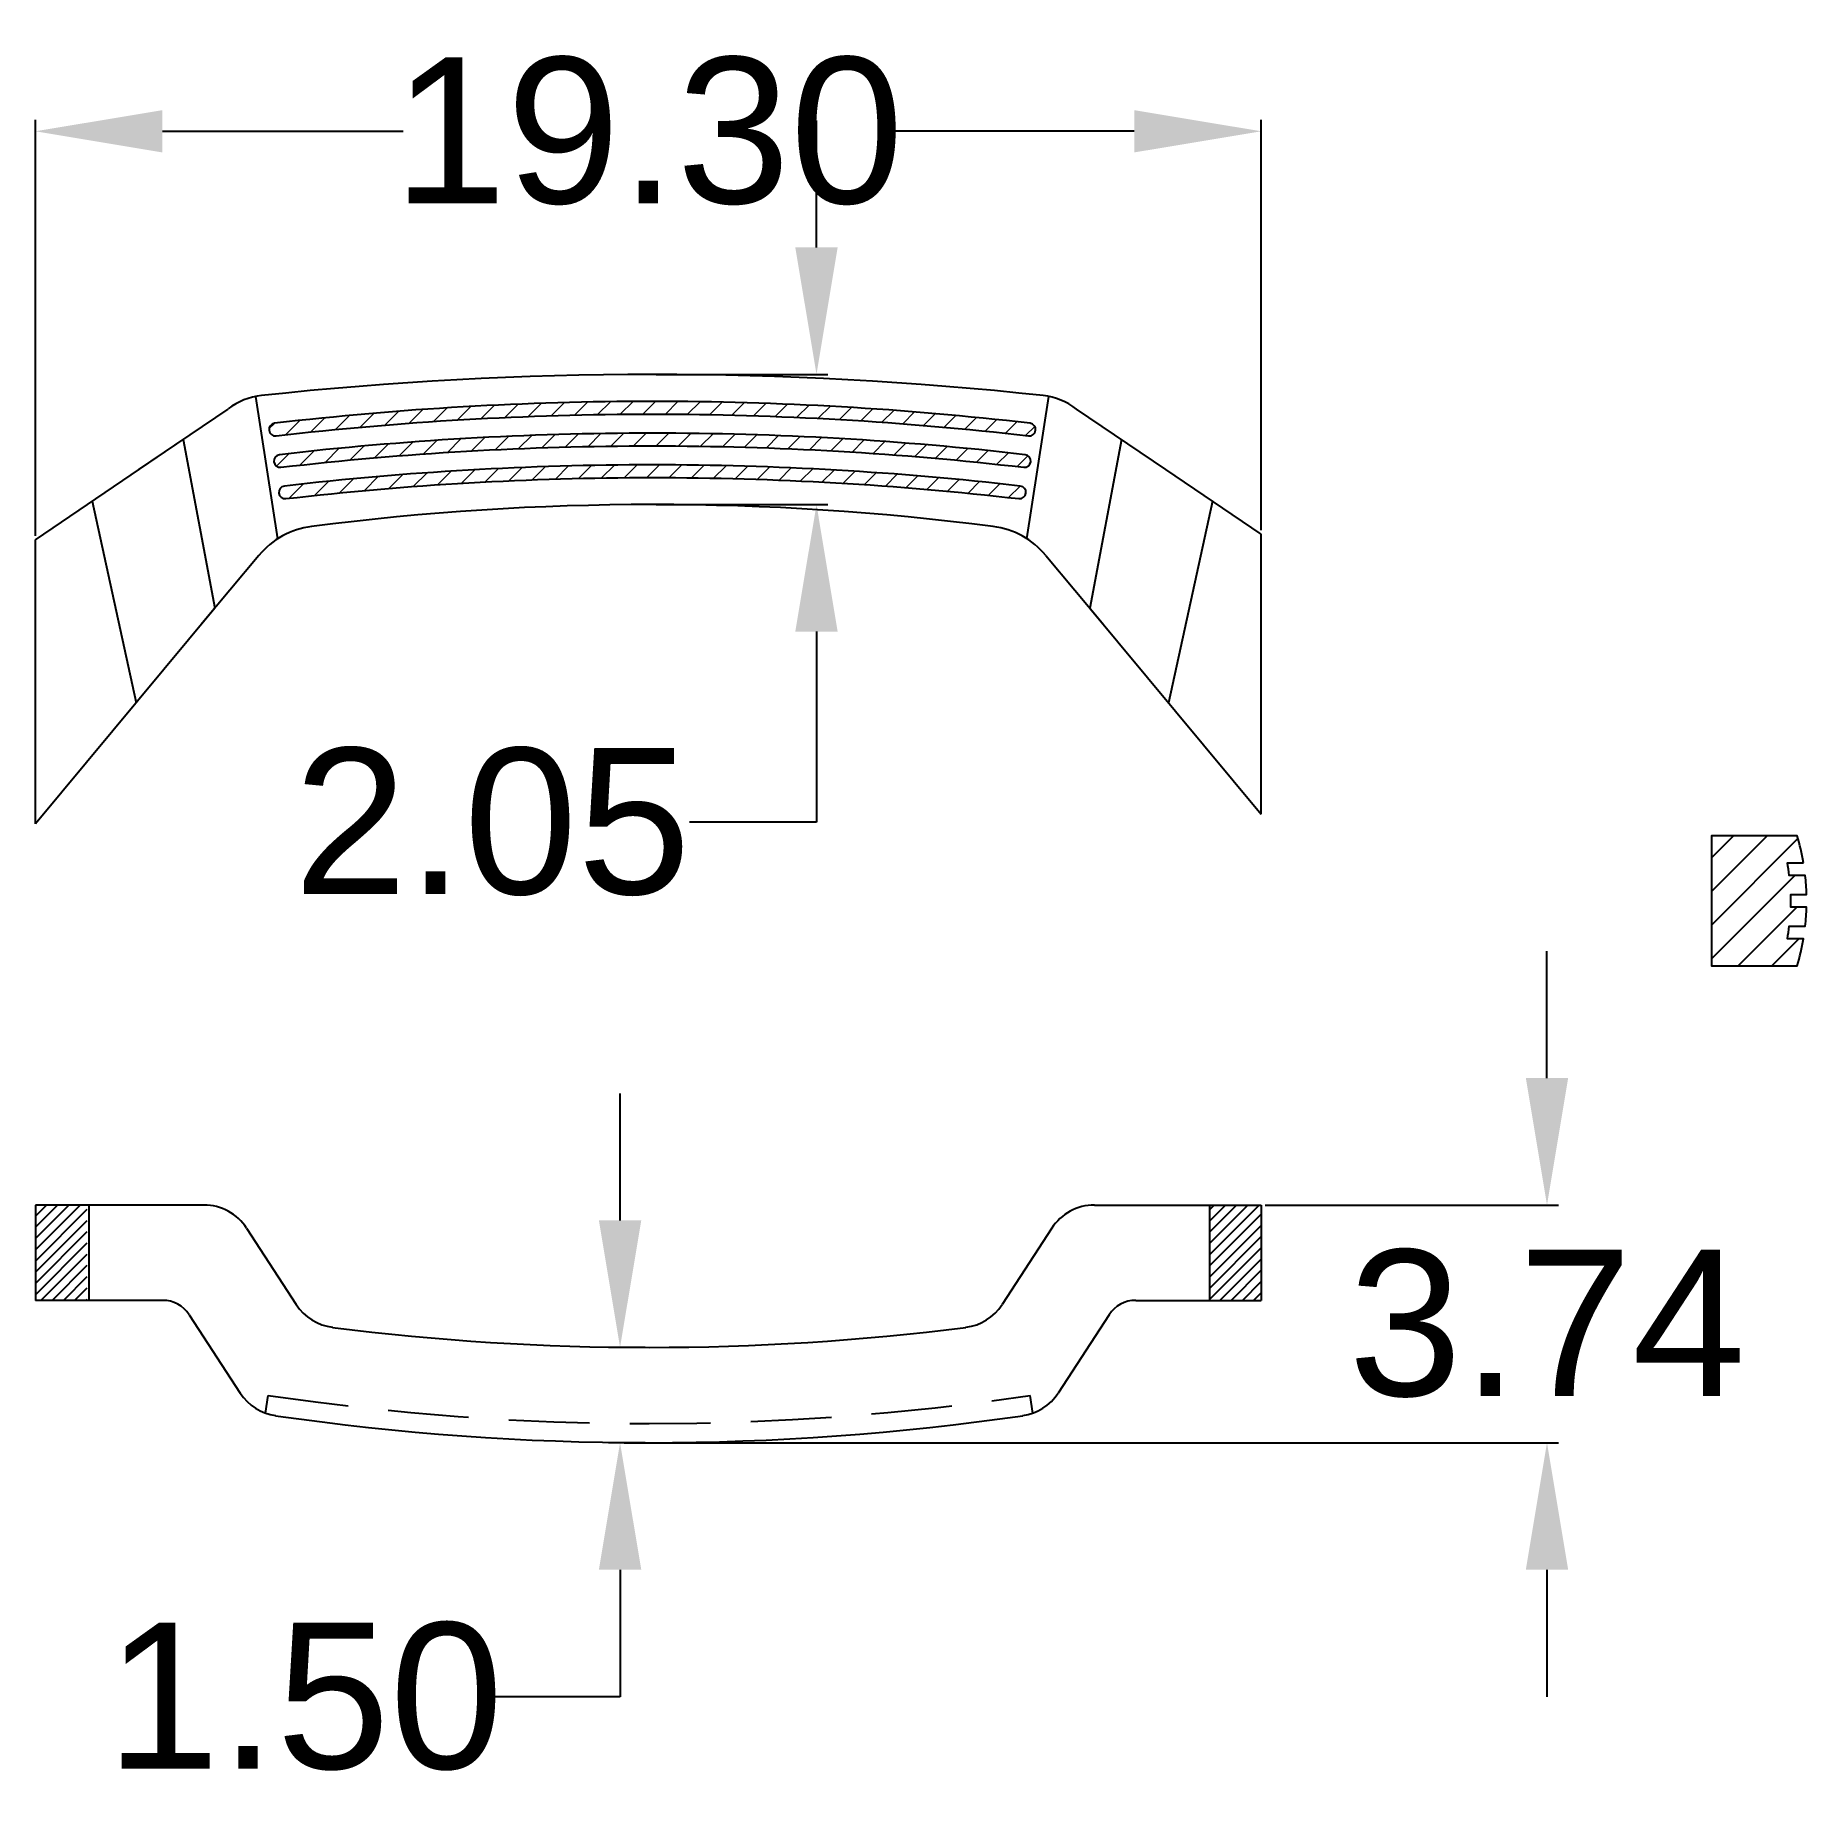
# Model space of a CAD drawing. Header units: millimetres. Extents: x 2689.7 to 2717.6, y 1633.8 to 1661.5.
import ezdxf

# ---------------------------------------------------------------- set-up
doc = ezdxf.new("R2010")
doc.units = ezdxf.units.MM
for name, pattern in [('HIDDEN', [9.525, 6.35, -3.175]), ('HIDDEN2', [0.1875, 0.125, -0.0625]), ('PHANTOM2', [1.25, 0.625, -0.125, 0.125, -0.125, 0.125, -0.125])]:
    doc.linetypes.add(name, pattern=pattern)
doc.layers.add('Hidden Line', color=1, linetype='HIDDEN2')
doc.layers.add('Section Line', color=6, linetype='PHANTOM2')
doc.styles.get("Standard").update_dxf_attribs({"font": 'arial.ttf'})
doc.dimstyles.new('Standard$0', dxfattribs={"dimtxt": 2.3, "dimasz": 2, "dimexe": 1, "dimexo": 1, "dimgap": 1, "dimtad": 0, "dimtih": 1, "dimtoh": 1, "dimdec": 1, "dimzin": 0, "dimdsep": 46, "dimtxsty": 'Standard', "dimcen": 0, "dimclrd": 4, "dimclre": 4, "dimclrt": 4, "dimadec": 1, "dimazin": 0, "dimtfac": 1, "dimtdec": 1, "dimtofl": 0, "dimtmove": 0, "dimatfit": 0, "dimfxl": 1, "dimtolj": 1, "dimtzin": 0, "dimarcsym": 0})
pattern_1 = [(45, (378.90765, 2979.32783), (-0.0883883476, 0.0883883476), [])]
pattern_2 = [(45, (206.10937, 2855.2008), (-0.176776695, 0.176776695), [])]

# ---------------------------------------------------------------- blocks, each defined once
blk = doc.blocks.new('*D6')
at = {"color": 0, "lineweight": -2, "transparency": 16777216}
for p, q in [((2689.701, 1653.576), (2689.701, 1660.125)), ((2709.001, 1653.662), (2709.001, 1660.125)), ((2691.701, 1659.945), (2695.493, 1659.945)), ((2707.001, 1659.945), (2703.21, 1659.945))]:
    blk.add_line(p, q, dxfattribs=at)
at = {"color": 0, "transparency": 16777216}
for points in [[(2691.701, 1660.278), (2691.701, 1659.612), (2689.701, 1659.945)], [(2707.001, 1660.278), (2707.001, 1659.612), (2709.001, 1659.945)]]:
    blk.add_solid(points, dxfattribs=at)
at = {"layer": 'Defpoints', "color": 0, "transparency": 16777216}
for p in [(2709.001, 1659.945), (2689.701, 1653.513), (2709.001, 1653.6)]:
    blk.add_point(p, dxfattribs=at)
at = {"color": 0, "lineweight": 9, "transparency": 16777216, "insert": (2699.351, 1659.945), "char_height": 2.3, "attachment_point": 5}
blk.add_mtext('\\A1;19.30', dxfattribs=at)
blk = doc.blocks.new('*D7')
at = {"color": 0, "lineweight": -2, "transparency": 16777216}
for p, q in [((2701.999, 1658.117), (2701.999, 1660.117)), ((2699.477, 1656.117), (2702.179, 1656.117)), ((2699.477, 1654.068), (2702.179, 1654.068)), ((2701.999, 1652.068), (2701.999, 1649.068)), ((2701.999, 1649.068), (2699.999, 1649.068))]:
    blk.add_line(p, q, dxfattribs=at)
at = {"color": 0, "transparency": 16777216}
for points in [[(2701.665, 1658.117), (2702.332, 1658.117), (2701.999, 1656.117)], [(2701.665, 1652.068), (2702.332, 1652.068), (2701.999, 1654.068)]]:
    blk.add_solid(points, dxfattribs=at)
at = {"layer": 'Defpoints', "color": 0, "transparency": 16777216}
for p in [(2699.415, 1656.117), (2699.415, 1654.068), (2701.999, 1654.068)]:
    blk.add_point(p, dxfattribs=at)
at = {"color": 0, "lineweight": 9, "transparency": 16777216, "insert": (2696.893, 1649.068), "char_height": 2.3, "attachment_point": 5}
blk.add_mtext('\\A1;2.05', dxfattribs=at)
blk = doc.blocks.new('*D8')
at = {"color": 0, "lineweight": -2, "transparency": 16777216}
for p, q in [((2698.906, 1642.797), (2698.906, 1644.797)), ((2699.302, 1640.797), (2698.726, 1640.797)), ((2699.302, 1639.297), (2698.726, 1639.297)), ((2698.906, 1637.297), (2698.906, 1635.297)), ((2698.906, 1635.297), (2696.906, 1635.297))]:
    blk.add_line(p, q, dxfattribs=at)
at = {"color": 0, "transparency": 16777216}
for points in [[(2698.573, 1642.797), (2699.24, 1642.797), (2698.906, 1640.797)], [(2698.573, 1637.297), (2699.24, 1637.297), (2698.906, 1639.297)]]:
    blk.add_solid(points, dxfattribs=at)
at = {"layer": 'Defpoints', "color": 0, "transparency": 16777216}
for p in [(2699.365, 1640.797), (2698.906, 1639.297), (2699.365, 1639.297)]:
    blk.add_point(p, dxfattribs=at)
at = {"color": 0, "lineweight": 9, "transparency": 16777216, "insert": (2693.941, 1635.297), "char_height": 2.3, "attachment_point": 5}
blk.add_mtext('\\A1;1.50', dxfattribs=at)
blk = doc.blocks.new('*D9')
at = {"color": 0, "lineweight": -2, "transparency": 16777216}
for p, q in [((2713.5, 1645.038), (2713.5, 1647.038)), ((2709.063, 1643.038), (2713.68, 1643.038)), ((2698.969, 1639.297), (2713.68, 1639.297)), ((2713.5, 1637.297), (2713.5, 1635.297))]:
    blk.add_line(p, q, dxfattribs=at)
at = {"color": 0, "transparency": 16777216}
for points in [[(2713.167, 1645.038), (2713.833, 1645.038), (2713.5, 1643.038)], [(2713.167, 1637.297), (2713.833, 1637.297), (2713.5, 1639.297)]]:
    blk.add_solid(points, dxfattribs=at)
at = {"layer": 'Defpoints', "color": 0, "transparency": 16777216}
for p in [(2709.001, 1643.038), (2713.5, 1643.038), (2698.906, 1639.297)]:
    blk.add_point(p, dxfattribs=at)
at = {"color": 0, "lineweight": 9, "transparency": 16777216, "insert": (2713.5, 1641.168), "char_height": 2.3, "attachment_point": 5}
blk.add_mtext('\\A1;3.74', dxfattribs=at)

msp = doc.modelspace()

# ---------------------------------------------------------------- hatches: boundary and pattern name
at = {"lineweight": 9}
h = msp.add_hatch(dxfattribs=at)
h.set_pattern_fill('ANSI31', color=1, scale=2, style=0)
h.set_pattern_definition(pattern_2)
h.paths.add_polyline_path([(2699.415, 1655.692, 0.028931), (2693.468, 1655.347, 1), (2693.491, 1655.149, -0.028931), (2699.415, 1655.492, -0.028931), (2705.338, 1655.149, 1), (2705.361, 1655.347, 0.028931)])
h = msp.add_hatch(dxfattribs=at)
h.set_pattern_fill('ANSI31', color=1, scale=2, style=0)
h.set_pattern_definition(pattern_2)
h.paths.add_polyline_path([(2699.415, 1655.192, 0.028837), (2693.544, 1654.853, 1), (2693.567, 1654.655, -0.028837), (2699.415, 1654.992, -0.028837), (2705.262, 1654.655, 1), (2705.285, 1654.853, 0.028837)])
h = msp.add_hatch(dxfattribs=at)
h.set_pattern_fill('ANSI31', color=1, scale=2, style=0)
h.set_pattern_definition(pattern_2)
h.paths.add_polyline_path([(2699.415, 1654.693, 0.028742), (2693.621, 1654.359, 1), (2693.644, 1654.161, -0.028742), (2699.415, 1654.493, -0.028742), (2705.185, 1654.161, 1), (2705.208, 1654.359, 0.028742)])
at = {"ltscale": 1000}
h = msp.add_hatch(dxfattribs=at)
h.set_pattern_fill('ANSI31', color=1)
h.set_pattern_definition(pattern_1)
h.paths.add_polyline_path([(2690.517, 1643.038), (2689.701, 1643.038), (2689.701, 1641.538), (2690.517, 1641.538)])
h = msp.add_hatch(dxfattribs=at)
h.set_pattern_fill('ANSI31', color=1)
h.set_pattern_definition(pattern_1)
h.paths.add_polyline_path([(2708.185, 1641.538), (2709.001, 1641.538), (2709.001, 1643.038), (2708.185, 1643.038)])
at = {"layer": 'Section Line', "linetype": 'Continuous', "ltscale": 2}
h = msp.add_hatch(dxfattribs=at)
h.set_pattern_fill('ANSI31', color=256, scale=2.997)
h.set_pattern_definition([(45, (1473.69453, 2250.34274), (-0.26489988, 0.26489988), [])])
h.paths.add_polyline_path([(2717.587, 1647.73), (2717.337, 1647.73, 0.015047), (2717.337, 1647.93), (2717.587, 1647.93, 0.021013), (2717.566, 1648.229), (2717.314, 1648.229, 0.01522), (2717.284, 1648.429), (2717.538, 1648.429, 0.030561), (2717.438, 1648.854), (2716.09, 1648.854), (2716.09, 1646.807), (2717.438, 1646.807, 0.030561), (2717.538, 1647.231), (2717.284, 1647.231, 0.01522), (2717.314, 1647.431), (2717.566, 1647.431, 0.021013)])

# ---------------------------------------------------------------- linework, layer by layer
for p, q in [((2691.331, 1654.619), (2692.736, 1655.572)), ((2707.498, 1654.619), (2706.093, 1655.572)), ((2689.701, 1653.513), (2692.026, 1655.091)), ((2709.001, 1653.6), (2707.498, 1654.619)), ((2690.594, 1654.119), (2691.287, 1650.946)), ((2708.235, 1654.119), (2707.542, 1650.946)), ((2693.219, 1653.268), (2692.308, 1652.172)), ((2705.61, 1653.268), (2706.522, 1652.172)), ((2692.527, 1652.436), (2689.701, 1649.041)), ((2706.302, 1652.436), (2709.001, 1649.193)), ((2692.356, 1643.038), (2689.701, 1643.038)), ((2689.701, 1643.038), (2689.701, 1641.538)), ((2690.544, 1643.038), (2690.544, 1641.538)), ((2706.374, 1643.038), (2709.001, 1643.038)), ((2708.185, 1643.038), (2708.185, 1641.538)), ((2709.001, 1643.038), (2709.001, 1641.538)), ((2693.027, 1642.674), (2693.809, 1641.471)), ((2705.703, 1642.674), (2704.921, 1641.471)), ((2691.705, 1641.538), (2689.701, 1641.538)), ((2707.025, 1641.538), (2709.001, 1641.538)), ((2692.124, 1641.311), (2692.926, 1640.078)), ((2706.606, 1641.311), (2705.804, 1640.078))]:
    msp.add_line(p, q)
at = {"color": 7, "ltscale": 1000, "true_color": 0xffffff}
for p, q in [((2689.701, 1649.041), (2689.701, 1653.513)), ((2709.001, 1649.193), (2709.001, 1653.6))]:
    msp.add_line(p, q, dxfattribs=at)
for points in [[(2706.093, 1655.572, 0.137924), (2705.568, 1655.783, 0.054163), (2693.261, 1655.783)], [(2704.779, 1653.721, 0.064634), (2694.05, 1653.721)]]:
    msp.add_lwpolyline(points, format="xyb")
for points in [[(2693.518, 1653.53), (2693.171, 1655.77)], [(2705.311, 1653.53), (2705.658, 1655.77)], [(2692.026, 1655.091), (2692.527, 1652.436)], [(2706.803, 1655.091), (2706.302, 1652.436)]]:
    msp.add_lwpolyline(points)
for points in [[(2699.415, 1655.492, -0.028931), (2705.338, 1655.149, 1), (2705.361, 1655.347, 0.028931), (2699.415, 1655.692, 0.028931), (2693.468, 1655.347, 1), (2693.491, 1655.149, -0.028931)], [(2699.415, 1654.992, -0.028837), (2705.262, 1654.655, 1), (2705.285, 1654.853, 0.028837), (2699.415, 1655.192, 0.028837), (2693.544, 1654.853, 1), (2693.567, 1654.655, -0.028837)], [(2699.415, 1654.493, -0.028742), (2705.185, 1654.161, 1), (2705.208, 1654.359, 0.028742), (2699.415, 1654.693, 0.028742), (2693.621, 1654.359, 1), (2693.644, 1654.161, -0.028742)], [(2717.538, 1648.429, 0.030561), (2717.438, 1648.854), (2716.09, 1648.854), (2716.09, 1646.807), (2717.438, 1646.807, 0.030561), (2717.538, 1647.231), (2717.284, 1647.231, 0.01522), (2717.314, 1647.431), (2717.566, 1647.431, 0.021013), (2717.587, 1647.73), (2717.337, 1647.73, 0.015047), (2717.337, 1647.93), (2717.587, 1647.93, 0.021013), (2717.566, 1648.229), (2717.314, 1648.229, 0.01522), (2717.284, 1648.429)]]:
    msp.add_lwpolyline(points, format="xyb", close=True)
for centre, radius, start, end in [((2693.374, 1654.744), 1.046, 96.1712, 127.5829), ((2694.206, 1652.447), 1.283, 97.002, 140.2524), ((2704.623, 1652.447), 1.283, 39.7476, 82.998), ((2692.356, 1642.238), 0.8, 33.0174, 90), ((2706.374, 1642.238), 0.8, 90, 146.9826), ((2691.705, 1641.038), 0.5, 33.0174, 90), ((2694.48, 1641.907), 0.8, 213.0174, 262.719), ((2704.25, 1641.907), 0.8, 277.281, 326.9826), ((2707.025, 1641.038), 0.5, 90, 146.9826), ((2699.365, 1680.318), 39.521, 262.7518, 277.2482), ((2693.596, 1640.514), 0.8, 213.0174, 261.704), ((2705.133, 1640.514), 0.8, 278.296, 326.9826), ((2699.365, 1680.231), 40.934, 261.7356, 278.2644)]:
    msp.add_arc(centre, radius, start, end)
at = {"layer": 'Hidden Line', "linetype": 'HIDDEN', "ltscale": 0.2}
for p, q in [((2693.325, 1639.761), (2693.367, 1640.042)), ((2705.405, 1639.761), (2705.363, 1640.042))]:
    msp.add_line(p, q, dxfattribs=at)
msp.add_arc((2699.365, 1680.231), 40.634, 261.5113, 278.4887, dxfattribs=at)

# ---------------------------------------------------------------- dimensions: what is measured, and where the dimension line sits
at = {"color": 3, "lineweight": 9}
dim = msp.add_linear_dim(base=(2709.001, 1659.945), p1=(2689.701, 1653.513), p2=(2709.001, 1653.6), dimstyle='Standard$0', override={"dimexe": 0.18, "dimexo": 0.0625, "dimgap": 0.09, "dimdec": 2, "dimcen": 0.09, "dimclrd": 0, "dimclre": 0, "dimclrt": 0, "dimtdec": 2, "dimatfit": 3, "dimfxl": 1.25}, dxfattribs=at)
dim.commit()
dim.dimension.update_dxf_attribs({"geometry": '*D6', "text_midpoint": (2699.351, 1659.945)})
for base, p1, p2, picture, middle in [((2701.999, 1654.068), (2699.415, 1656.117), (2699.415, 1654.068), '*D7', (2696.893, 1649.068)), ((2713.5, 1643.038), (2698.906, 1639.297), (2709.001, 1643.038), '*D9', (2713.5, 1641.168))]:
    dim = msp.add_linear_dim(base=base, p1=p1, p2=p2, angle=90, dimstyle='Standard$0', override={"dimexe": 0.18, "dimexo": 0.0625, "dimgap": 0.09, "dimdec": 2, "dimcen": 0.09, "dimclrd": 0, "dimclre": 0, "dimclrt": 0, "dimtdec": 2, "dimatfit": 3, "dimfxl": 1.25}, dxfattribs=at)
    dim.commit()
    dim.dimension.update_dxf_attribs({"geometry": picture, "text_midpoint": middle, "dimtype": 160})
dim = msp.add_linear_dim(base=(2698.906, 1639.297), p1=(2699.365, 1640.797), p2=(2699.365, 1639.297), angle=90, dimstyle='Standard$0', override={"dimexe": 0.18, "dimexo": 0.0625, "dimgap": 0.09, "dimdec": 2, "dimcen": 0.09, "dimclrd": 0, "dimclre": 0, "dimclrt": 0, "dimtdec": 2, "dimatfit": 3, "dimfxl": 1.25}, dxfattribs=at)
dim.commit()
dim.dimension.update_dxf_attribs({"geometry": '*D8', "text_midpoint": (2693.941, 1635.297)})

doc.saveas('drawing.dxf')
